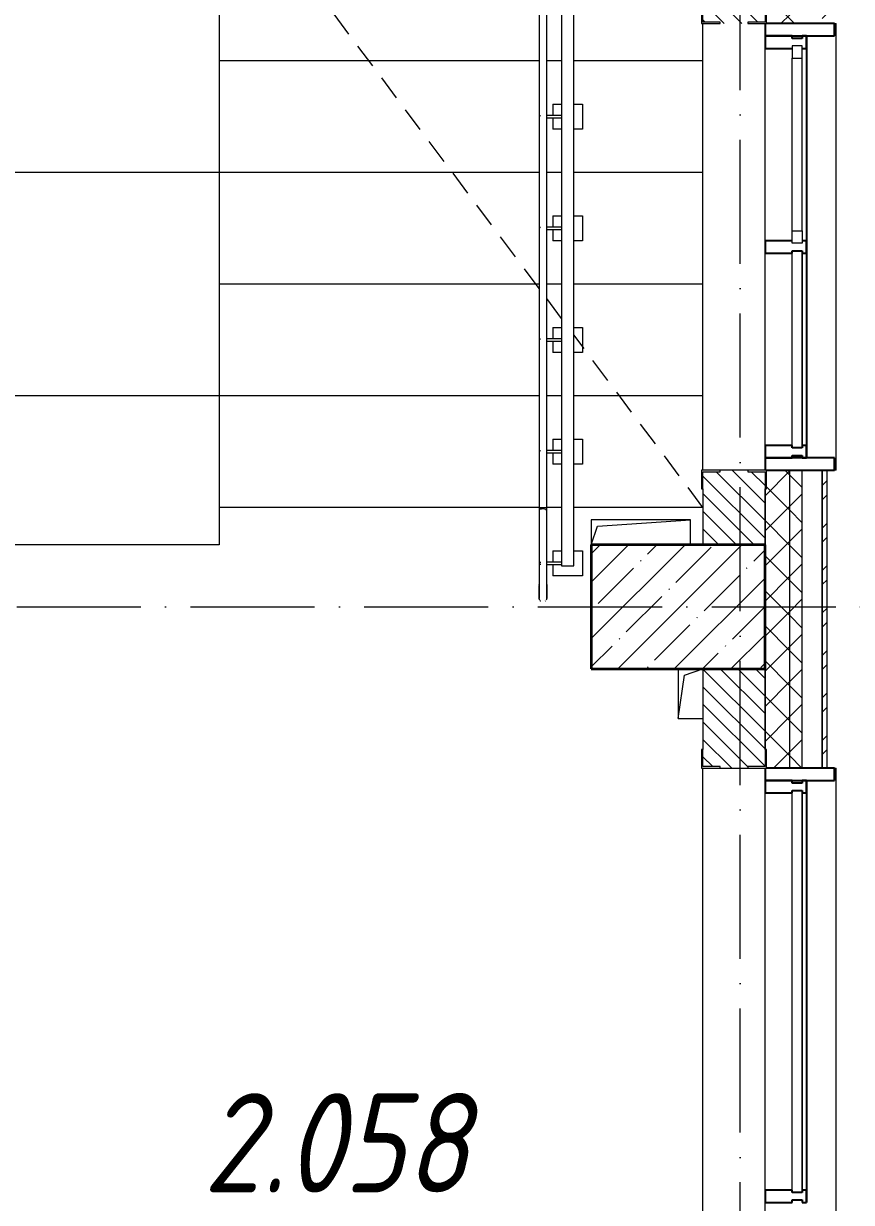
# Model space of a CAD drawing. Header units: millimetres. Extents: x -213536 to 1564669, y -45299 to 942238.
# Drawn here: x -187705 to -184369, y 121583 to 126333 of the extents above; entities that cross this region are included whole.
import ezdxf

# ---------------------------------------------------------------- set-up
doc = ezdxf.new("R2010")
doc.units = ezdxf.units.MM
for name, pattern in [('200_ШТРИХ_ш1п0_6_', [160, 100, -60]), ('50_200_ШТРИХ_1Т_ш5_п1_п1_', [700, 500, -100, 0, -100]), ('Штрих короткий', [300, 150, -150])]:
    doc.linetypes.add(name, pattern=pattern)
for name, color, linetype, lineweight in [('0-1', 7, 'Continuous', 5), ('0-2', 7, 'Continuous', 9), ('Импосты витража', 7, 'Continuous', 9), ('Импосты витража-1', 7, 'Continuous', 25), ('Каркас_Импост', 7, 'Continuous', 13), ('Каркас_Импост-1', 7, 'Continuous', 9), ('Контуры', 7, 'Continuous', 9), ('Линии подступенков', 7, 'Continuous', 9), ('Линии свеса', 7, 'Continuous', 9), ('Линии-1', 7, '200_ШТРИХ_ш1п0_6_', 9), ('Марки помещений', 7, 'Continuous', 9), ('Несущие колонны', 7, 'Continuous', 9), ('Несущие колонны-1', 7, 'Continuous', 35), ('Обобщенные модели', 7, 'Continuous', 9), ('Общие ребра', 7, 'Continuous', 9), ('Ограждение', 7, 'Continuous', 9), ('Окна', 7, 'Continuous', 9), ('Оси-2', 7, '50_200_ШТРИХ_1Т_ш5_п1_п1_', 9), ('Остекление-1', 7, 'Continuous', 9), ('Перемычка-1', 7, 'Штрих короткий', 9), ('Стены', 7, 'Continuous', 9), ('Стены-1', 7, 'Continuous', 13), ('Штриховка разреза-1', 7, 'Continuous', 9)]:
    doc.layers.add(name, color=color, linetype=linetype, lineweight=lineweight)
doc.layers.get('0-2').off()
doc.styles.add('ISOCPEUR_I_2', font='isocpeui.ttf', dxfattribs={"width": 0.85, "height": 2.3})
pattern_1 = [(45, (0, 0), (-70.71068, 70.71068), []), (135, (0, 0), (-70.71068, -70.71068), [])]
pattern_2 = [(135, (0, 0), (-35.35534, -35.35534), [])]

# ---------------------------------------------------------------- blocks, each defined once
blk = doc.blocks.new('BSC_Колонна _Прямоугольная - 500х700-V122-АИ2_02_План отделки стен 2-го этажа _Часть 2_')
at = {"layer": 'Несущие колонны'}
h = blk.add_hatch(dxfattribs=at)
h.set_pattern_fill('FP_121', color=256, style=0, pattern_type=2)
h.set_pattern_definition([(315, (-16000, 25550), (114.04925, 114.04925), []), (315, (-16000, 25435.95), (114.04925, 114.04925), [201.613, -40.323, 3.353, -36.97])])
h.paths.add_polyline_path([(-250, 237), (-250, -350), (250, -350), (250, 350), (-250, 350)], flags=0)
at = {"layer": 'Несущие колонны-1'}
for p, q in [((250, 350), (-250, 350)), ((-250, 350), (-250, -350)), ((250, -350), (250, 350)), ((-250, -350), (250, -350))]:
    blk.add_line(p, q, dxfattribs=at)
blk = doc.blocks.new('Проем_Дверь_Прямоугольный - 1800х2700h_оконные проемы-25805030-АИ2_02_План отделки стен 2-го этажа _Часть 2_')
at = {"layer": 'Перемычка-1'}
for p, q in [((900, 125), (-900, 125)), ((900, -125), (-900, -125))]:
    blk.add_line(p, q, dxfattribs=at)
blk = doc.blocks.new('Прямоугольный импост - Импост структурный с накладкой - 150мм-25651501-АИ2_02_План отделки стен 2-го этажа _Часть 2_')
at = {"layer": 'Импосты витража-1'}
for p, q in [((-25, 0), (-25, 17)), ((-25, 17), (25, 17)), ((-15, 0), (-25, 0)), ((-15, -40), (-15, 0)), ((25, 0), (15, 0)), ((15, 0), (15, -40)), ((25, 17), (25, 0)), ((-25, -150), (-25, -40)), ((-25, -40), (-15, -40)), ((15, -40), (25, -40)), ((25, -40), (25, -150)), ((25, -150), (-25, -150))]:
    blk.add_line(p, q, dxfattribs=at)
blk = doc.blocks.new('Прямоугольный импост - Импост структурный с накладкой - 150мм-25651488-АИ2_02_План отделки стен 2-го этажа _Часть 2_')
at = {"layer": 'Импосты витража'}
for p, q in [((44650, -100), (46250, -100)), ((44650, -267), (46250, -267))]:
    blk.add_line(p, q, dxfattribs=at)
blk = doc.blocks.new('Прямоугольный импост - Импост структурный с накладкой - 150мм-27754335-АИ2_02_План отделки стен 2-го этажа _Часть 2_')
at = {"layer": 'Импосты витража-1'}
for p, q in [((-25, 0), (-25, 17)), ((-25, 17), (25, 17)), ((-15, 0), (-25, 0)), ((-15, -40), (-15, 0)), ((25, 0), (15, 0)), ((15, 0), (15, -40)), ((25, 17), (25, 0)), ((-25, -150), (-25, -40)), ((-25, -40), (-15, -40)), ((15, -40), (25, -40)), ((25, -40), (25, -150)), ((25, -150), (-25, -150))]:
    blk.add_line(p, q, dxfattribs=at)
blk = doc.blocks.new('Прямоугольный импост - Откос НВФ_50х280 мм-25995271-АИ2_02_План отделки стен 2-го этажа _Часть 2_')
at = {"layer": 'Импосты витража-1'}
for p, q in [((-50, 130), (0, 130)), ((-50, -150), (-50, 130)), ((0, 130), (0, -144)), ((0, -150), (-50, -150))]:
    blk.add_line(p, q, dxfattribs=at)
blk = doc.blocks.new('Фахверк_СКБ_Уголок - 250_2700-27497298-АИ2_02_План отделки стен 2-го этажа _Часть 2_')
at = {"layer": 'Обобщенные модели'}
for p, q in [((200, 181), (125, 181)), ((125, 181), (125, 106)), ((131, 106), (131, 175)), ((131, 175), (200, 175)), ((200, 175), (200, 181)), ((125, 106), (131, 106)), ((131, -6), (125, -6)), ((125, -6), (125, -81)), ((131, -75), (131, -6)), ((125, -81), (200, -81)), ((200, -75), (131, -75)), ((200, -81), (200, -75))]:
    blk.add_line(p, q, dxfattribs=at)
blk = doc.blocks.new('PNS_Панель прямоугольная1 - Нр_Стекло - 40мм-25293744-АИ2_02_План отделки стен 2-го этажа _Часть 2_')
at = {"layer": 'Остекление-1'}
for p, q in [((-800, 40), (800, 40)), ((-810, 0), (810, 0)), ((800, 0), (-800, 0))]:
    blk.add_line(p, q, dxfattribs=at)
blk = doc.blocks.new('PNS_Панель прямоугольная2 - Нр_Стекло - 40мм-28983588-АИ2_02_План отделки стен 2-го этажа _Часть 2_')
at = {"layer": 'Каркас_Импост'}
for p, q in [((-397.5, 0), (-397.5, 40)), ((-397.5, 40), (-347.5, 40)), ((-347.5, 40), (-347.5, 0)), ((397.5, 40), (347.5, 40)), ((347.5, 40), (347.5, 0)), ((397.5, 0), (397.5, 40)), ((-347.5, 0), (-397.5, 0)), ((347.5, 0), (397.5, 0))]:
    blk.add_line(p, q, dxfattribs=at)
at = {"layer": 'Каркас_Импост-1'}
for p, q in [((-347.5, 40), (347.5, 40)), ((-347.5, 0), (347.5, 0))]:
    blk.add_line(p, q, dxfattribs=at)
blk = doc.blocks.new('Прямоугольный импост - Импост структурный с накладкой - 150мм-25647633-АИ2_02_План отделки стен 2-го этажа _Часть 2_')
at = {"layer": 'Импосты витража-1'}
for p, q in [((-25, 0), (-25, 17)), ((-25, 17), (25, 17)), ((-15, 0), (-25, 0)), ((-15, -40), (-15, 0)), ((25, 17), (25, 0)), ((-25, -150), (-25, -40)), ((-25, -40), (-15, -40)), ((25, -40), (25, -150)), ((25, -150), (-25, -150))]:
    blk.add_line(p, q, dxfattribs=at)
blk = doc.blocks.new('Прямоугольный импост - Импост структурный с накладкой - 150мм-25647642-АИ2_02_План отделки стен 2-го этажа _Часть 2_')
at = {"layer": 'Импосты витража'}
for p, q in [((42475, -100), (43250, -100)), ((42475, -267), (43250, -267))]:
    blk.add_line(p, q, dxfattribs=at)
blk = doc.blocks.new('Прямоугольный импост - Импост структурный с накладкой - 150мм-V150-АИ2_02_План отделки стен 2-го этажа _Часть 2_')
at = {"layer": 'Импосты витража-1'}
for p, q in [((-25, 0), (-25, 17)), ((-25, 17), (25, 17)), ((25, 0), (15, 0)), ((15, 0), (15, -40)), ((25, 17), (25, 0)), ((-25, -150), (-25, -40)), ((15, -40), (25, -40)), ((25, -40), (25, -150)), ((25, -150), (-25, -150))]:
    blk.add_line(p, q, dxfattribs=at)
blk = doc.blocks.new('PNS_Панель прямоугольная1 - Нр_Стекло - 40мм-25259299-АИ2_02_План отделки стен 2-го этажа _Часть 2_')
at = {"layer": 'Остекление-1'}
for p, q in [((-387.5, 40), (387.5, 40)), ((-397.5, 0), (397.5, 0)), ((387.5, 0), (-387.5, 0))]:
    blk.add_line(p, q, dxfattribs=at)
blk = doc.blocks.new('Прямоугольный импост - Импост структурный с накладкой - 150мм-25647644-АИ2_02_План отделки стен 2-го этажа _Часть 2_')
at = {"layer": 'Импосты витража-1'}
for p, q in [((-25, 0), (-25, 17)), ((-25, 17), (25, 17)), ((-15, 0), (-25, 0)), ((-15, -40), (-15, 0)), ((25, 0), (15, 0)), ((15, 0), (15, -40)), ((25, 17), (25, 0)), ((-25, -150), (-25, -40)), ((-25, -40), (-15, -40)), ((15, -40), (25, -40)), ((25, -40), (25, -150)), ((25, -150), (-25, -150))]:
    blk.add_line(p, q, dxfattribs=at)
blk = doc.blocks.new('Прямоугольный импост - Откос НВФ_50х280 мм-25993834-АИ2_02_План отделки стен 2-го этажа _Часть 2_')
at = {"layer": 'Импосты витража-1'}
for p, q in [((-50, 130), (0, 130)), ((-50, -150), (-50, 130)), ((0, 130), (0, -144)), ((0, -150), (-50, -150))]:
    blk.add_line(p, q, dxfattribs=at)
blk = doc.blocks.new('Прямоугольный импост - Откос НВФ_50х280 мм-25993838-АИ2_02_План отделки стен 2-го этажа _Часть 2_')
at = {"layer": 'Импосты витража-1'}
for p, q in [((0, 130), (-50, 130)), ((-50, 130), (-50, -150)), ((0, -144), (0, 130)), ((-50, -150), (0, -150))]:
    blk.add_line(p, q, dxfattribs=at)
blk = doc.blocks.new('AR_Отверстие прямоугольное _в плите_ - AR_Отверстие прямоугольное _в плите_-30511515-АИ2_02_План отделки стен 2-го этажа _Часть 2_')
at = {"layer": 'Обобщенные модели'}
for p, q in [((-50, 100), (-50, -100)), ((-25, 75), (50, 100)), ((-50, -100), (-25, 75)), ((-50, -100), (50, -100))]:
    blk.add_line(p, q, dxfattribs=at)
blk = doc.blocks.new('AR_Отверстие прямоугольное _в плите_ - AR_Отверстие прямоугольное _в плите_-30511660-АИ2_02_План отделки стен 2-го этажа _Часть 2_')
at = {"layer": 'Обобщенные модели'}
for p, q in [((200, 50), (-200, 50)), ((-200, 50), (-200, -50)), ((-175, 25), (200, 50)), ((200, -50), (200, 50)), ((-200, -50), (-175, 25))]:
    blk.add_line(p, q, dxfattribs=at)
blk = doc.blocks.new('Отлив_СКБ - Отлив витража_120_НВФ-31885687-АИ2_02_План отделки стен 2-го этажа _Часть 2_')
at = {"layer": 'Окна'}
for p, q in [((1750, -2), (50, -2)), ((0, -120), (0, -113)), ((0, -120), (1800, -120)), ((1800, -113), (1800, -120))]:
    blk.add_line(p, q, dxfattribs=at)
blk = doc.blocks.new('Ограждение_СКБ_Подвал1 - 145_Ограждение_СКБ_Актовый-33692680-АИ2_02_План отделки стен 2-го этажа _Часть 2_')
at = {"layer": 'Ограждение'}
for p, q in [((12160, 25), (-200, 25)), ((12160, -25), (12160, 25)), ((-200, -25), (12160, -25))]:
    blk.add_line(p, q, dxfattribs=at)
blk = doc.blocks.new('О_Полоса_Трапеция прямоугольная_Прокат_ГОСТ 1032 - Крепежная пластина 2-27414619-АИ2_02_План отделки стен 2-го этажа _Часть 2_')
at = {"layer": 'Ограждение'}
for p, q in [((0, 60), (0, 25)), ((0, 60), (45.2, 60)), ((54.8, 60), (100, 60)), ((100, 25), (100, 60)), ((0, -25), (0, -60)), ((100, -60), (100, -25)), ((0, -60), (100, -60))]:
    blk.add_line(p, q, dxfattribs=at)
blk = doc.blocks.new('О_Полоса_Трапеция прямоугольная_Прокат_ГОСТ 1032 - Крепежная пластина 2-V261-АИ2_02_План отделки стен 2-го этажа _Часть 2_')
at = {"layer": 'Ограждение'}
for p, q in [((0, 60), (0, 25)), ((0, 60), (45.2, 60)), ((54.8, 60), (100, 60)), ((100, -60), (100, 60)), ((0, -25), (0, -60)), ((0, -60), (100, -60))]:
    blk.add_line(p, q, dxfattribs=at)
blk = doc.blocks.new('О_Кронштейн_Форма Г_Круг_ГОСТ 25903 - О_Кронштейн_Форма Г_Круг_ГОСТ 2590-2006 2-33629714-АИ2_02_План отделки стен 2-го этажа _Часть 2_')
at = {"layer": 'Ограждение'}
for p, q in [((25080, 16180), (25022.5, 16180)), ((25022.5, 16170), (25080, 16170))]:
    blk.add_line(p, q, dxfattribs=at)
at = {"layer": 'Ограждение', "flags": 128}
for points in [[(24992.5, 16175), (24992.5, 16175.2), (24992.5, 16175.4), (24992.5, 16175.6), (24992.6, 16175.8), (24992.6, 16176), (24992.6, 16176.2), (24992.7, 16176.4), (24992.8, 16176.6), (24992.8, 16176.8), (24992.9, 16176.9), (24993, 16177.1), (24993.1, 16177.3), (24993.2, 16177.5), (24993.3, 16177.7), (24993.4, 16177.8), (24993.5, 16178), (24993.6, 16178.1), (24993.7, 16178.3), (24993.9, 16178.4), (24994, 16178.6), (24994.2, 16178.7), (24994.3, 16178.9), (24994.5, 16179), (24994.6, 16179.1), (24994.8, 16179.2), (24995, 16179.3), (24995.1, 16179.4), (24995.3, 16179.5), (24995.5, 16179.6), (24995.7, 16179.7), (24995.9, 16179.7), (24996.1, 16179.8), (24996.3, 16179.8)], [(24996.3, 16170.1), (24996.1, 16170.2), (24995.9, 16170.3), (24995.7, 16170.3), (24995.6, 16170.4), (24995.4, 16170.5), (24995.2, 16170.6), (24995, 16170.7), (24994.8, 16170.8), (24994.7, 16170.9), (24994.5, 16171), (24994.4, 16171.1), (24994.2, 16171.2), (24994.1, 16171.4), (24993.9, 16171.5), (24993.8, 16171.7), (24993.6, 16171.8), (24993.5, 16172), (24993.4, 16172.1), (24993.3, 16172.3), (24993.2, 16172.5), (24993.1, 16172.6), (24993, 16172.8), (24992.9, 16173), (24992.8, 16173.2), (24992.8, 16173.4), (24992.7, 16173.6), (24992.7, 16173.8), (24992.6, 16174), (24992.6, 16174.2), (24992.5, 16174.3), (24992.5, 16174.5), (24992.5, 16174.7), (24992.5, 16174.9), (24992.5, 16175)], [(25020.2, 16180), (25021.2, 16180), (25022.2, 16180), (25022.5, 16180)], [(25022.5, 16170), (25021.5, 16170), (25020.5, 16170)]]:
    blk.add_lwpolyline(points, dxfattribs=at)
blk = doc.blocks.new('О_Кронштейн_Форма Г_Круг_ГОСТ 25903 - О_Кронштейн_Форма Г_Круг_ГОСТ 2590-2006 2-V262-АИ2_02_План отделки стен 2-го этажа _Часть 2_')
at = {"layer": 'Ограждение'}
for p, q in [((25080, 16630), (25022.5, 16630)), ((25022.5, 16620), (25080, 16620))]:
    blk.add_line(p, q, dxfattribs=at)
at = {"layer": 'Ограждение', "flags": 128}
for points in [[(24992.6, 16626.2), (24992.7, 16626.4), (24992.8, 16626.6), (24992.8, 16626.8), (24992.9, 16626.9), (24993, 16627.1), (24993.1, 16627.3), (24993.2, 16627.5), (24993.3, 16627.7), (24993.4, 16627.8), (24993.5, 16628), (24993.6, 16628.1), (24993.7, 16628.3), (24993.9, 16628.4), (24994, 16628.6), (24994.2, 16628.7), (24994.3, 16628.9), (24994.5, 16629), (24994.6, 16629.1), (24994.8, 16629.2), (24995, 16629.3), (24995.1, 16629.4)], [(25020.2, 16630), (25021.2, 16630), (25022.2, 16630), (25022.5, 16630)], [(25022.5, 16620), (25021.5, 16620), (25020.5, 16620)]]:
    blk.add_lwpolyline(points, dxfattribs=at)
blk = doc.blocks.new('О_Элемент поручня_Площадочный_Двухуровневый_ГОСТ 87322 - О_Элемент поручня_Площадочный_Двухуровневый_ГОСТ 8732-78-33676475-АИ2_02_План отделки стен 2-го этажа _Часть 2_')
at = {"layer": 'Ограждение'}
for p, q in [((310, -10), (0, -10)), ((0, -25), (0, -10)), ((0, -40), (0, -25)), ((0, -40), (310, -40)), ((312.8, -40), (310.6, -40))]:
    blk.add_line(p, q, dxfattribs=at)
at = {"layer": 'Ограждение', "flags": 128}
for points in [[(310, -10), (312.2, -10), (313.9, -10)], [(365, -10), (365, -10), (364.8, -10), (364.6, -10), (364.3, -10), (363.9, -10), (363.4, -10), (362.9, -10), (362.2, -10), (361.5, -10), (360.7, -10), (359.8, -10), (358.8, -10), (357.7, -10), (356.6, -10), (355.4, -10), (354.1, -10), (352.8, -10), (351.3, -10), (349.9, -10), (348.3, -10), (346.7, -10), (345, -10), (343.3, -10), (341.5, -10), (339.7, -10), (337.8, -10), (335.9, -10), (334, -10), (332, -10), (329.9, -10), (327.9, -10), (325.8, -10), (323.6, -10), (321.5, -10), (319.3, -10), (317.2, -10), (315, -10), (312.8, -10), (310.6, -10), (310, -10)], [(310, -40), (312.2, -40), (314.4, -40), (316.6, -40), (318.8, -40), (320.9, -40), (323.1, -40), (325.2, -40), (327.3, -40), (329.4, -40), (331.4, -40), (333.4, -40), (335.4, -40), (337.3, -40), (339.2, -40), (341.1, -40), (342.8, -40), (344.6, -40), (346.3, -40), (347.9, -40), (349.5, -40), (351, -40), (352.4, -40), (353.8, -40), (355.1, -40), (356.3, -40), (357.4, -40), (358.5, -40), (359.5, -40), (360.4, -40), (361.3, -40), (362, -40), (362.7, -40), (363.3, -40), (363.8, -40), (364.2, -40), (364.5, -40), (364.8, -40), (364.9, -40), (365, -40), (365, -40)], [(314.4, -10), (316.6, -10), (318.8, -10), (320.9, -10), (323.1, -10), (325.2, -10), (327.3, -10), (329.4, -10), (331.4, -10), (333.4, -10), (335.4, -10), (337.3, -10), (339.2, -10), (341.1, -10), (342.8, -10)], [(365, -40), (365, -40), (364.8, -40), (364.6, -40), (364.3, -40), (363.9, -40), (363.4, -40), (362.9, -40), (362.2, -40), (361.5, -40), (360.7, -40), (359.8, -40), (358.8, -40), (357.7, -40), (356.6, -40), (355.4, -40), (354.1, -40), (352.8, -40), (351.3, -40), (349.9, -40), (348.3, -40), (346.7, -40), (345, -40), (343.3, -40), (341.5, -40), (339.7, -40), (337.8, -40), (335.9, -40), (334, -40), (332, -40), (329.9, -40), (327.9, -40), (325.8, -40), (323.6, -40), (321.5, -40), (319.3, -40), (317.2, -40), (315, -40)], [(342.8, -10), (344.6, -10), (346.3, -10), (347.9, -10), (349.5, -10), (351, -10), (352.4, -10), (353.8, -10), (355.1, -10), (356.3, -10), (357.4, -10), (358.5, -10), (359.5, -10), (360.4, -10), (361.3, -10), (362, -10), (362.7, -10), (363.3, -10), (363.8, -10), (364.2, -10), (364.5, -10), (364.8, -10), (364.9, -10), (365, -10), (365, -10)], [(365, -10), (365.6, -10), (366.2, -10), (366.8, -10.1), (367.4, -10.2), (368, -10.3), (368.6, -10.4), (369.1, -10.6), (369.7, -10.8), (370.3, -11), (370.8, -11.2), (371.4, -11.4), (371.9, -11.7), (372.5, -12)], [(372.6, -37.9), (372.1, -38.2), (371.5, -38.5), (371, -38.8), (370.4, -39), (369.9, -39.2), (369.3, -39.4), (368.7, -39.5), (368.1, -39.7), (367.5, -39.8), (367, -39.9), (366.4, -39.9), (365.8, -40), (365.2, -40), (365, -40)], [(375.8, -14.5), (376.2, -15), (376.6, -15.4), (376.9, -15.9), (377.3, -16.4)], [(377.4, -33.5), (377, -34), (376.7, -34.4), (376.3, -34.9), (375.9, -35.3)]]:
    blk.add_lwpolyline(points, dxfattribs=at)
blk = doc.blocks.new('О_Элемент поручня_Маршевый_Труба_ГОСТ 8732-78 - О_Элемент поручня_Маршевый_Труба_ГОСТ 8732-78-33756936-АИ2_02_План отделки стен 2-го этажа _Часть 2_')
at = {"layer": 'Ограждение'}
for p, q in [((-4.7, 0), (-12254.2, 0)), ((-12254.2, -30), (-4.7, -30))]:
    blk.add_line(p, q, dxfattribs=at)
for start_param, end_param in [(0, 0.261799), (2.879793, 4.712389), (4.712389, 6.283185)]:
    blk.add_ellipse((-12254.2, -15), major_axis=(0, 15), ratio=0.316146, start_param=start_param, end_param=end_param, dxfattribs=at)
blk = doc.blocks.new('0125-Р-ОО-Ш2-АР-о_23_10_2024_rvt-1-АИ2_02_План отделки стен 2-го этажа _Часть 2_')
at = {"layer": 'Штриховка разреза-1'}
h = blk.add_hatch(dxfattribs=at)
h.set_pattern_fill('FP_81', color=256, style=0, pattern_type=2)
h.set_pattern_definition(pattern_1)
h.paths.add_polyline_path([(26050, 11350), (26050, 13550), (26000, 13550), (26000, 11350)], flags=0)
h.paths.add_polyline_path([(26000, 15350), (26050, 15350), (26050, 16550), (26000, 16550), (26000, 16201.6)], flags=0)
h.paths.add_polyline_path([(26050, 18350), (26050, 19550), (26000, 19550), (26000, 18350)], flags=0)
h.paths.add_polyline_path([(26000, 21350), (26050, 21350), (26050, 22550), (26000, 22550), (26000, 21745.8)], flags=0)
h.paths.add_polyline_path([(26050, 24350), (26050, 25550), (26000, 25550), (26000, 24350)], flags=0)
h.paths.add_polyline_path([(26050, 27350), (26050, 28550), (26000, 28550), (26000, 27350)], flags=0)
h.paths.add_polyline_path([(26000, 30350), (26050, 30350), (26050, 31550), (26000, 31550), (26000, 30986.2)], flags=0)
h.paths.add_polyline_path([(26000, 33350), (26050, 33350), (26050, 34550), (26000, 34550), (26000, 33758.3)], flags=0)
h.paths.add_polyline_path([(26050, 36350), (26050, 37550), (26000, 37550), (26000, 36350)], flags=0)
h.paths.add_polyline_path([(26050, 39350), (26050, 40550), (26000, 40550), (26000, 39350)], flags=0)
h.paths.add_polyline_path([(26050, 42350), (26050, 43600), (26000, 43600), (26000, 42350)], flags=0)
h.paths.add_polyline_path([(26050, 45400), (26050, 49650), (26000, 49650), (26000, 45400)], flags=0)
h = blk.add_hatch(dxfattribs=at)
h.set_pattern_fill('FP_81', color=256, style=0, pattern_type=2)
h.set_pattern_definition(pattern_1)
h.paths.add_polyline_path([(26000, 11350), (26000, 13550), (25906, 13550), (25906, 13475), (25900, 13475), (25900, 11350)], flags=0)
h.paths.add_polyline_path([(25906, 15350), (26000, 15350), (26000, 16550), (25906, 16550), (25906, 16475), (25900, 16475), (25900, 15425), (25906, 15425), (25906, 15356)], flags=0)
h.paths.add_polyline_path([(25906, 18350), (26000, 18350), (26000, 19550), (25900, 19550), (25900, 18425), (25906, 18425), (25906, 18356)], flags=0)
h.paths.add_polyline_path([(25906, 21350), (26000, 21350), (26000, 22550), (25906, 22550), (25906, 22475), (25900, 22475), (25900, 21425), (25906, 21425), (25906, 21356)], flags=0)
h.paths.add_polyline_path([(25900, 24350), (26000, 24350), (26000, 25550), (25906, 25550), (25906, 25475), (25900, 25475), (25900, 24850)], flags=0)
h.paths.add_polyline_path([(26000, 27350), (26000, 28550), (25900, 28550), (25900, 27425), (25906, 27425), (25906, 27350)], flags=0)
h.paths.add_polyline_path([(26000, 30350), (26000, 31550), (25906, 31550), (25906, 31475), (25900, 31475), (25900, 30425), (25906, 30425), (25906, 30350)], flags=0)
h.paths.add_polyline_path([(26000, 33350), (26000, 34550), (25900, 34550), (25900, 33425), (25906, 33425), (25906, 33350)], flags=0)
h.paths.add_polyline_path([(25906, 36350), (26000, 36350), (26000, 37550), (25906, 37550), (25906, 37475), (25900, 37475), (25900, 36425), (25906, 36425), (25906, 36356)], flags=0)
h.paths.add_polyline_path([(25906, 39350), (26000, 39350), (26000, 40550), (25900, 40550), (25900, 39425), (25906, 39425), (25906, 39356)], flags=0)
h.paths.add_polyline_path([(26000, 42350), (26000, 43600), (25906, 43600), (25906, 43525), (25900, 43525), (25900, 42425), (25906, 42425), (25906, 42350)], flags=0)
h.paths.add_polyline_path([(26000, 45400), (26000, 49550), (25900, 49550), (25900, 45400)], flags=0)
h = blk.add_hatch(dxfattribs=at)
h.set_pattern_fill('FP_80', color=256, style=0, pattern_type=2)
h.set_pattern_definition([(45, (0, 0), (-85.5366, 85.5366), []), (45, (57.02, 0), (-85.5366, 85.5366), [])])
h.paths.add_polyline_path([(26130, 11540), (26150, 11540), (26150, 13550), (26130, 13550), (26130, 12505.4)], flags=0)
h.paths.add_polyline_path([(26130, 15350), (26150, 15350), (26150, 16550), (26130, 16550), (26130, 16201.6)], flags=0)
h.paths.add_polyline_path([(26150, 18350), (26150, 19550), (26130, 19550), (26130, 18350)], flags=0)
h.paths.add_polyline_path([(26150, 21350), (26150, 22550), (26130, 22550), (26130, 21350)], flags=0)
h.paths.add_polyline_path([(26130, 24350), (26150, 24350), (26150, 25550), (26130, 25550), (26130, 25442)], flags=0)
h.paths.add_polyline_path([(26130, 27350), (26150, 27350), (26150, 28550), (26130, 28550), (26130, 28214.1)], flags=0)
h.paths.add_polyline_path([(26150, 30350), (26150, 31550), (26130, 31550), (26130, 30350)], flags=0)
h.paths.add_polyline_path([(26130, 33350), (26150, 33350), (26150, 34550), (26130, 34550), (26130, 33758.3)], flags=0)
h.paths.add_polyline_path([(26150, 36350), (26150, 37550), (26130, 37550), (26130, 36350)], flags=0)
h.paths.add_polyline_path([(26150, 39350), (26150, 40550), (26130, 40550), (26130, 39350)], flags=0)
h.paths.add_polyline_path([(26150, 42350), (26150, 43370), (26130, 43370), (26130, 42350)], flags=0)
h = blk.add_hatch(dxfattribs=at)
h.set_pattern_fill('FP_2', color=256, style=0, pattern_type=2)
h.set_pattern_definition(pattern_2)
h.paths.add_polyline_path([(25900, 16250), (25900, 16544), (25831, 16544), (25831, 16550), (25719, 16550), (25719, 16544), (25650, 16544), (25650, 16250), (25779, 16250)], flags=0)
h.paths.add_polyline_path([(25831, 18350), (25831, 18356), (25900, 18356), (25900, 19050), (25650, 19050), (25650, 18356), (25719, 18356), (25719, 18350), (25779, 18350)], flags=0)
h = blk.add_hatch(dxfattribs=at)
h.set_pattern_fill('FP_2', color=256, style=0, pattern_type=2)
h.set_pattern_definition(pattern_2)
h.paths.add_polyline_path([(25900, 11850), (25900, 13544), (25831, 13544), (25831, 13550), (25719, 13550), (25719, 13544), (25650, 13544), (25650, 11850)], flags=0)
h.paths.add_polyline_path([(25779, 15350), (25831, 15350), (25831, 15356), (25900, 15356), (25900, 15750), (25650, 15750), (25650, 15356), (25719, 15356), (25719, 15350)], flags=0)
at = {"layer": 'Контуры'}
for p, q in [((23700, 18650), (23700, 17750)), ((23700, 18200), (23700, 17750)), ((23700, 17750), (23700, 16850)), ((23700, 17300), (23700, 16850)), ((23700, 16850), (23700, 16250)), ((24990.2, 16400), (23700, 16400)), ((25080, 16400), (25020.2, 16400)), ((25650, 16400), (25130, 16400)), ((23700, 16250), (22700, 16250))]:
    blk.add_line(p, q, dxfattribs=at)
at = {"layer": 'Линии подступенков'}
for p, q in [((24990.2, 18200), (23700, 18200)), ((25080, 18200), (25020.1, 18200)), ((25650, 18200), (25130, 18200)), ((23700, 17750), (16100, 17750)), ((24990.2, 17750), (23700, 17750)), ((25080, 17750), (25020.2, 17750)), ((25650, 17750), (25130, 17750)), ((24990.2, 17300), (23700, 17300)), ((25080, 17300), (25020.2, 17300)), ((25650, 17300), (25130, 17300)), ((23700, 16850), (16100, 16850)), ((24990.2, 16850), (23700, 16850)), ((25080, 16850), (25020.2, 16850)), ((25650, 16850), (25130, 16850))]:
    blk.add_line(p, q, dxfattribs=at)
at = {"layer": 'Линии свеса'}
for p, q in [((24990.2, 18200), (23700, 18200)), ((25080, 18200), (25020.1, 18200)), ((25650, 18200), (25130, 18200)), ((23700, 17750), (16100, 17750)), ((24990.2, 17750), (23700, 17750)), ((25080, 17750), (25020.2, 17750)), ((25650, 17750), (25130, 17750)), ((24990.2, 17300), (23700, 17300)), ((25080, 17300), (25020.2, 17300)), ((25650, 17300), (25130, 17300)), ((23700, 16850), (16100, 16850)), ((24990.2, 16850), (23700, 16850)), ((25080, 16850), (25020.2, 16850)), ((25650, 16850), (25130, 16850))]:
    blk.add_line(p, q, dxfattribs=at)
at = {"layer": 'Линии-1'}
for p, q in [((24990.2, 17282.2), (16800, 28233.5)), ((25080, 17162.2), (25020.2, 17242.2)), ((25650, 16400), (25130, 17095.3))]:
    blk.add_line(p, q, dxfattribs=at)
at = {"layer": 'Общие ребра'}
for p, q in [((26000, 15350), (26000, 16550)), ((26050, 15350), (26050, 16550)), ((25900, 16475), (25900, 16250)), ((25900, 16250), (25900, 16475)), ((25900, 15750), (25900, 15425)), ((25900, 15425), (25900, 15750))]:
    blk.add_line(p, q, dxfattribs=at)
at = {"layer": 'Стены'}
for p, q in [((25650, 16550), (25650, 18350)), ((25650, 13550), (25650, 15350))]:
    blk.add_line(p, q, dxfattribs=at)
at = {"layer": 'Стены-1'}
for p, q in [((25831, 16550), (25719, 16550)), ((26130, 16550), (25906, 16550)), ((26130, 15350), (26130, 16550)), ((26130, 16550), (26130, 15350)), ((26150, 16550), (26130, 16550)), ((26150, 15350), (26150, 16550)), ((25650, 16475), (25650, 16250)), ((25650, 15750), (25650, 15425)), ((25719, 15350), (25831, 15350)), ((25906, 15350), (26130, 15350)), ((26130, 15350), (26150, 15350))]:
    blk.add_line(p, q, dxfattribs=at)
at = {"layer": '0-2'}
for name, p, rotation in [('О_Элемент поручня_Маршевый_Труба_ГОСТ 8732-78 - О_Элемент поручня_Маршевый_Труба_ГОСТ 8732-78-33756936-АИ2_02_План отделки стен 2-го этажа _Часть 2_', (24990.2, 28643.9), 90.0000000000001), ('Ограждение_СКБ_Подвал1 - 145_Ограждение_СКБ_Актовый-33692680-АИ2_02_План отделки стен 2-го этажа _Часть 2_', (25105, 28325), 270.0000000000011), ('Фахверк_СКБ_Уголок - 250_2700-27497298-АИ2_02_План отделки стен 2-го этажа _Часть 2_', (25825, 18225), 89.99999999999991), ('Проем_Дверь_Прямоугольный - 1800х2700h_оконные проемы-25805030-АИ2_02_План отделки стен 2-го этажа _Часть 2_', (25775, 17450), 269.9999999999999), ('Отлив_СКБ - Отлив витража_120_НВФ-31885687-АИ2_02_План отделки стен 2-го этажа _Часть 2_', (26067, 16550), 90), ('Прямоугольный импост - Импост структурный с накладкой - 150мм-25647642-АИ2_02_План отделки стен 2-го этажа _Часть 2_', (25800, -25000), 89.99999999999999), ('PNS_Панель прямоугольная2 - Нр_Стекло - 40мм-28983588-АИ2_02_План отделки стен 2-го этажа _Часть 2_', (26050, 17862.5), 89.99999999999753), ('PNS_Панель прямоугольная1 - Нр_Стекло - 40мм-25259299-АИ2_02_План отделки стен 2-го этажа _Часть 2_', (26050, 17037.5), 89.99999999999753), ('Прямоугольный импост - Импост структурный с накладкой - 150мм-25647642-АИ2_02_План отделки стен 2-го этажа _Часть 2_', (25800, -25825), 89.99999999999999), ('Прямоугольный импост - Откос НВФ_50х280 мм-25993838-АИ2_02_План отделки стен 2-го этажа _Часть 2_', (26050, 16550), 269.9999999999975), ('Фахверк_СКБ_Уголок - 250_2700-27497298-АИ2_02_План отделки стен 2-го этажа _Часть 2_', (25725, 16675), 269.9999999999999), ('О_Элемент поручня_Площадочный_Двухуровневый_ГОСТ 87322 - О_Элемент поручня_Площадочный_Двухуровневый_ГОСТ 8732-78-33676475-АИ2_02_План отделки стен 2-го этажа _Часть 2_', (25030.2, 16400), 269.9999999999998), ('BSC_Колонна _Прямоугольная - 500х700-V122-АИ2_02_План отделки стен 2-го этажа _Часть 2_', (25550, 16000), 89.9999999999999), ('Фахверк_СКБ_Уголок - 250_2700-27497298-АИ2_02_План отделки стен 2-го этажа _Часть 2_', (25825, 15225), 89.99999999999991), ('Проем_Дверь_Прямоугольный - 1800х2700h_оконные проемы-25805030-АИ2_02_План отделки стен 2-го этажа _Часть 2_', (25775, 14450), 269.9999999999999), ('Отлив_СКБ - Отлив витража_120_НВФ-31885687-АИ2_02_План отделки стен 2-го этажа _Часть 2_', (26067, 13550), 90), ('Прямоугольный импост - Импост структурный с накладкой - 150мм-25651488-АИ2_02_План отделки стен 2-го этажа _Часть 2_', (25800, -31000), 89.99999999999852), ('PNS_Панель прямоугольная1 - Нр_Стекло - 40мм-25293744-АИ2_02_План отделки стен 2-го этажа _Часть 2_', (26050, 14450), 89.99999999999753)]:
    blk.add_blockref(name, p, dxfattribs=dict(at, rotation=rotation))
at = {"layer": '0-2', "extrusion": (0, 0, -1)}
for name, p, rotation in [('Прямоугольный импост - Откос НВФ_50х280 мм-25993834-АИ2_02_План отделки стен 2-го этажа _Часть 2_', (-26050, 18350), 90.00000000000249), ('Прямоугольный импост - Импост структурный с накладкой - 150мм-V150-АИ2_02_План отделки стен 2-го этажа _Часть 2_', (-26050, 18275), 90.00000000000249), ('О_Полоса_Трапеция прямоугольная_Прокат_ГОСТ 1032 - Крепежная пластина 2-27414619-АИ2_02_План отделки стен 2-го этажа _Часть 2_', (-25105, 18025), 269.9999999999989), ('О_Полоса_Трапеция прямоугольная_Прокат_ГОСТ 1032 - Крепежная пластина 2-27414619-АИ2_02_План отделки стен 2-го этажа _Часть 2_', (-25105, 17575), 269.9999999999989), ('Прямоугольный импост - Импост структурный с накладкой - 150мм-25647633-АИ2_02_План отделки стен 2-го этажа _Часть 2_', (-26050, 17450), 90.00000000000249), ('О_Полоса_Трапеция прямоугольная_Прокат_ГОСТ 1032 - Крепежная пластина 2-27414619-АИ2_02_План отделки стен 2-го этажа _Часть 2_', (-25105, 17125), 269.9999999999989), ('О_Полоса_Трапеция прямоугольная_Прокат_ГОСТ 1032 - Крепежная пластина 2-27414619-АИ2_02_План отделки стен 2-го этажа _Часть 2_', (-25105, 16675), 269.9999999999989), ('Прямоугольный импост - Импост структурный с накладкой - 150мм-25647644-АИ2_02_План отделки стен 2-го этажа _Часть 2_', (-26050, 16625), 90.00000000000249), ('О_Полоса_Трапеция прямоугольная_Прокат_ГОСТ 1032 - Крепежная пластина 2-V261-АИ2_02_План отделки стен 2-го этажа _Часть 2_', (-25105, 16225), 269.9999999999989), ('Прямоугольный импост - Откос НВФ_50х280 мм-25995271-АИ2_02_План отделки стен 2-го этажа _Часть 2_', (-26050, 15350), 90.00000000000249), ('Прямоугольный импост - Импост структурный с накладкой - 150мм-25651501-АИ2_02_План отделки стен 2-го этажа _Часть 2_', (-26050, 15275), 90.00000000000249), ('Прямоугольный импост - Импост структурный с накладкой - 150мм-27754335-АИ2_02_План отделки стен 2-го этажа _Часть 2_', (-26050, 13625), 90.00000000000249)]:
    blk.add_blockref(name, p, dxfattribs=dict(at, rotation=rotation))
at = {"layer": '0-2'}
for name, p in [('О_Кронштейн_Форма Г_Круг_ГОСТ 25903 - О_Кронштейн_Форма Г_Круг_ГОСТ 2590-2006 2-V262-АИ2_02_План отделки стен 2-го этажа _Часть 2_', (0, 1350)), ('О_Кронштейн_Форма Г_Круг_ГОСТ 25903 - О_Кронштейн_Форма Г_Круг_ГОСТ 2590-2006 2-V262-АИ2_02_План отделки стен 2-го этажа _Часть 2_', (0, 900)), ('О_Кронштейн_Форма Г_Круг_ГОСТ 25903 - О_Кронштейн_Форма Г_Круг_ГОСТ 2590-2006 2-V262-АИ2_02_План отделки стен 2-го этажа _Часть 2_', (0, 450)), ('О_Кронштейн_Форма Г_Круг_ГОСТ 25903 - О_Кронштейн_Форма Г_Круг_ГОСТ 2590-2006 2-V262-АИ2_02_План отделки стен 2-го этажа _Часть 2_', (0, 0)), ('AR_Отверстие прямоугольное _в плите_ - AR_Отверстие прямоугольное _в плите_-30511660-АИ2_02_План отделки стен 2-го этажа _Часть 2_', (25400, 16300)), ('О_Кронштейн_Форма Г_Круг_ГОСТ 25903 - О_Кронштейн_Форма Г_Круг_ГОСТ 2590-2006 2-33629714-АИ2_02_План отделки стен 2-го этажа _Часть 2_', (0, 0)), ('AR_Отверстие прямоугольное _в плите_ - AR_Отверстие прямоугольное _в плите_-30511515-АИ2_02_План отделки стен 2-го этажа _Часть 2_', (25600, 15650))]:
    blk.add_blockref(name, p, dxfattribs=at)
blk = doc.blocks.new('Оси1')
at = {"layer": 'Оси-2'}
for p, q in [((232045.6, 210594.5), (232045.6, 264395.4)), ((203926.8, 228815.2), (234645.6, 228815.2))]:
    blk.add_line(p, q, dxfattribs=at)

msp = doc.modelspace()

# ---------------------------------------------------------------- block references
at = {"color": 2, "lineweight": 30}
msp.add_blockref('Оси1', (-416862.6, -104832.4), dxfattribs=at)
at = {"layer": '0-1'}
msp.add_blockref('0125-Р-ОО-Ш2-АР-о_23_10_2024_rvt-1-АИ2_02_План отделки стен 2-го этажа _Часть 2_', (-210617, 107982.8), dxfattribs=at)

# ---------------------------------------------------------------- texts
at = {"layer": 'Марки помещений', "color": 2, "insert": (-186981, 122022.9), "char_height": 400, "width": 767.079, "attachment_point": 1, "style": 'ISOCPEUR_I_2'}
msp.add_mtext('2.058', dxfattribs=at)

doc.saveas('drawing.dxf')
